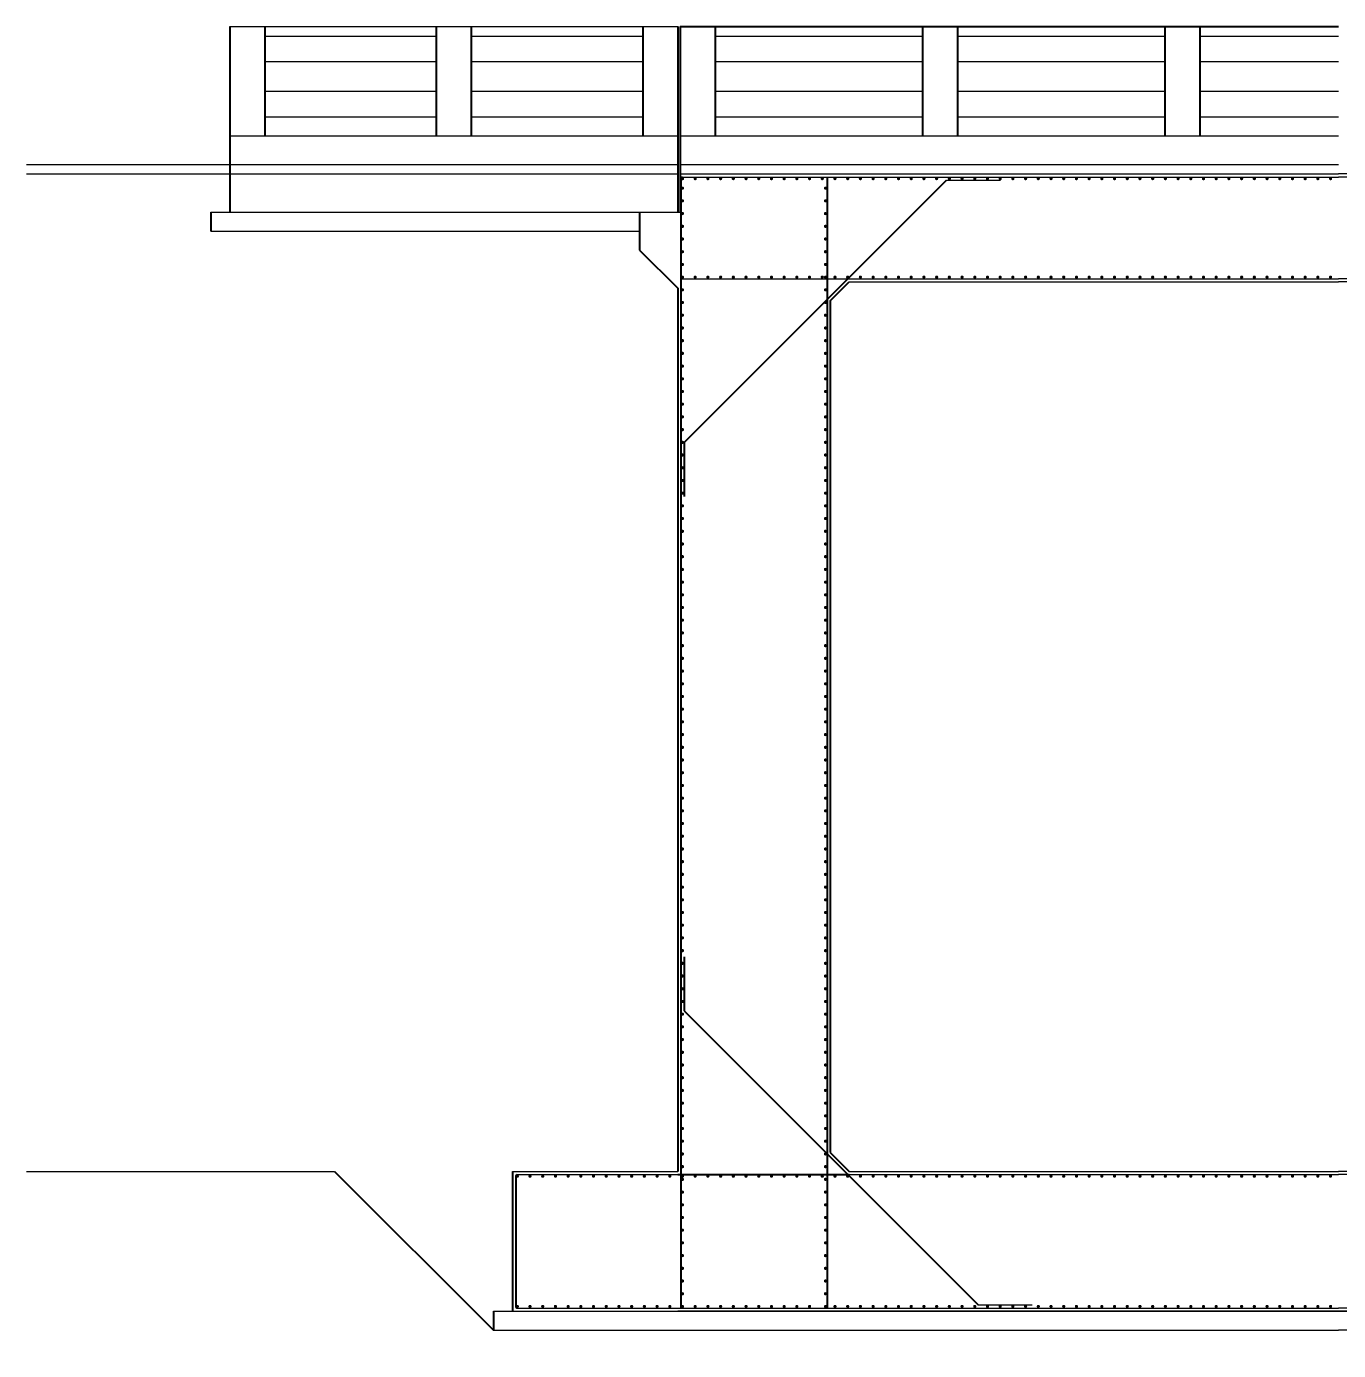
# Model space of a CAD drawing. Header units: millimetres. Extents: x -237855 to 12979, y -14991 to 144223.
# Drawn here: x -33671 to -23346, y 133803 to 144223 of the extents above; entities that cross this region are included whole.
import ezdxf

# ---------------------------------------------------------------- set-up
doc = ezdxf.new("R2010")
doc.units = ezdxf.units.MM
doc.header["$MEASUREMENT"] = 0
doc.layers.add('S TEXT', color=7, linetype='Continuous', lineweight=20)
doc.styles.get("Standard").update_dxf_attribs({"font": 'dutchb.ttf'})
doc.dimstyles.new('ISO-25', dxfattribs={"dimtxt": 1000, "dimasz": 1000, "dimexe": 1.25, "dimexo": 0.625, "dimtad": 0, "dimtxsty": 'Standard', "dimcen": 75, "dimadec": 0, "dimazin": 0, "dimtfac": 1, "dimtmove": 0, "dimatfit": 2, "dimfxl": 0, "dimarcsym": 0})

# ---------------------------------------------------------------- blocks, each defined once
blk = doc.blocks.new('*D19')
at = {"color": 0, "lineweight": -2}
for p, q in [((9154, 134627), (9154, 133162)), ((-29846, 133527), (-29846, 133162)), ((-28846, 133163), (-12128, 133163)), ((8154, 133163), (-8565, 133163))]:
    blk.add_line(p, q, dxfattribs=at)
at = {"color": 0}
for points in [[(-28846, 133330), (-28846, 132996), (-29846, 133163)], [(8154, 133330), (8154, 132996), (9154, 133163)]]:
    blk.add_solid(points, dxfattribs=at)
at = {"layer": 'Defpoints', "color": 0}
for p in [(9154, 134627), (-29846, 133527), (9154, 133163)]:
    blk.add_point(p, dxfattribs=at)
at = {"color": 0, "insert": (-10346, 133163), "char_height": 1000, "attachment_point": 5}
blk.add_mtext('39000', dxfattribs=at)

msp = doc.modelspace()

# ---------------------------------------------------------------- linework, layer by layer
for p, q in [((-32071.35978, 144222.84884), (-32071.35979, 142762.84881)), ((-31796.35978, 144222.84884), (-31796.35979, 143362.84881)), ((-30446.35978, 144222.84883), (-30446.35979, 143362.84881)), ((-30171.35978, 144222.84882), (-30171.35979, 143362.84881)), ((-28821.35978, 144222.84881), (-28821.35979, 143362.84881)), ((-28546.35978, 144222.84881), (-28546.35979, 142762.84881)), ((-28526.35978, 144222.84881), (-28526.35979, 142762.84881)), ((-28526.35978, 144222.84881), (-23346.35978, 144222.84881)), ((-28251.35978, 144222.8488), (-28251.35979, 143362.84881)), ((-26619.35978, 144222.84879), (-26619.35979, 143362.84879)), ((-26344.35978, 144222.84878), (-26344.35979, 143362.84879)), ((-24712.35978, 144222.84877), (-24712.35979, 143362.84877)), ((-24437.35978, 144222.84876), (-24437.35979, 143362.84877)), ((-28521.35979, 143025.34881), (-28521.35988, 134137.84881)), ((-28496.35981, 140948.20415), (-26431.71513, 143012.84881)), ((-27371.35979, 143037.84881), (-27371.35988, 134137.84881)), ((-32221.35979, 142762.84881), (-32221.35979, 142612.84881)), ((-28846.35979, 142762.84881), (-28846.3598, 142462.84881)), ((-28846.3598, 142462.84881), (-28546.3598, 142162.84881)), ((-28546.3598, 142162.84881), (-28546.35987, 135212.84881)), ((-27346.3598, 142062.84881), (-27196.3598, 142212.84881)), ((-27346.3598, 142062.84881), (-27346.35987, 135362.84881)), ((-28496.35981, 140948.20415), (-28496.35982, 140523.94007)), ((-28496.35985, 136901.75753), (-28496.35986, 136477.49347)), ((-28496.35986, 136477.49347), (-26181.71522, 134162.84881)), ((-27346.35987, 135362.84881), (-27196.35987, 135212.84881)), ((-31246.35987, 135212.84881), (-29996.35988, 133962.84881)), ((-29846.35987, 135212.84881), (-29846.35987, 134112.84881)), ((-29821.35987, 135175.34881), (-29821.35988, 134150.34881)), ((-28546.35987, 135187.84881), (-27196.35987, 135187.84881)), ((-29996.35988, 134112.84881), (-29996.35988, 133962.84881))]:
    msp.add_line(p, q)
at = {"const_width": 12.5}
for points in [[(-28515.10988, 142950.34881, 1), (-28502.60988, 142950.34881, 1)], [(-28515.10979, 143025.34881, 1), (-28502.60979, 143025.34881, 1)], [(-28415.10979, 143025.34881, 1), (-28402.60979, 143025.34881, 1)], [(-28315.10979, 143025.34881, 1), (-28302.60979, 143025.34881, 1)], [(-28215.10979, 143025.34881, 1), (-28202.60979, 143025.34881, 1)], [(-28115.10979, 143025.34881, 1), (-28102.60979, 143025.34881, 1)], [(-28015.10979, 143025.34881, 1), (-28002.60979, 143025.34881, 1)], [(-27915.10979, 143025.34881, 1), (-27902.60979, 143025.34881, 1)], [(-27815.10979, 143025.34881, 1), (-27802.60979, 143025.34881, 1)], [(-27715.10979, 143025.34881, 1), (-27702.60979, 143025.34881, 1)], [(-27615.10979, 143025.34881, 1), (-27602.60979, 143025.34881, 1)], [(-27515.10979, 143025.34881, 1), (-27502.60979, 143025.34881, 1)], [(-27415.10979, 143025.34881, 1), (-27402.60979, 143025.34881, 1)], [(-27390.10988, 142950.34881, 1), (-27377.60988, 142950.34881, 1)], [(-27315.10979, 143025.34881, 1), (-27302.60979, 143025.34881, 1)], [(-27215.10979, 143025.34881, 1), (-27202.60979, 143025.34881, 1)], [(-27115.10979, 143025.34881, 1), (-27102.60979, 143025.34881, 1)], [(-27015.10979, 143025.34881, 1), (-27002.60979, 143025.34881, 1)], [(-26915.10979, 143025.34881, 1), (-26902.60979, 143025.34881, 1)], [(-26815.10979, 143025.34881, 1), (-26802.60979, 143025.34881, 1)], [(-26715.10979, 143025.34881, 1), (-26702.60979, 143025.34881, 1)], [(-26615.10979, 143025.34881, 1), (-26602.60979, 143025.34881, 1)], [(-26515.10979, 143025.34881, 1), (-26502.60979, 143025.34881, 1)], [(-26415.10979, 143025.34881, 1), (-26402.60979, 143025.34881, 1)], [(-26315.10979, 143025.34881, 1), (-26302.60979, 143025.34881, 1)], [(-26215.10979, 143025.34881, 1), (-26202.60979, 143025.34881, 1)], [(-26115.10979, 143025.34881, 1), (-26102.60979, 143025.34881, 1)], [(-26015.10979, 143025.34881, 1), (-26002.60979, 143025.34881, 1)], [(-25915.10979, 143025.34881, 1), (-25902.60979, 143025.34881, 1)], [(-25815.10979, 143025.34881, 1), (-25802.60979, 143025.34881, 1)], [(-25715.10979, 143025.34881, 1), (-25702.60979, 143025.34881, 1)], [(-25615.10979, 143025.34881, 1), (-25602.60979, 143025.34881, 1)], [(-25515.10979, 143025.34881, 1), (-25502.60979, 143025.34881, 1)], [(-25415.10979, 143025.34881, 1), (-25402.60979, 143025.34881, 1)], [(-25315.10979, 143025.34881, 1), (-25302.60979, 143025.34881, 1)], [(-25215.10979, 143025.34881, 1), (-25202.60979, 143025.34881, 1)], [(-25115.10979, 143025.34881, 1), (-25102.60979, 143025.34881, 1)], [(-25015.10979, 143025.34881, 1), (-25002.60979, 143025.34881, 1)], [(-24915.10979, 143025.34881, 1), (-24902.60979, 143025.34881, 1)], [(-24815.10979, 143025.34881, 1), (-24802.60979, 143025.34881, 1)], [(-24715.10979, 143025.34881, 1), (-24702.60979, 143025.34881, 1)], [(-24615.10979, 143025.34881, 1), (-24602.60979, 143025.34881, 1)], [(-24515.10979, 143025.34881, 1), (-24502.60979, 143025.34881, 1)], [(-24415.10979, 143025.34881, 1), (-24402.60979, 143025.34881, 1)], [(-24315.10979, 143025.34881, 1), (-24302.60979, 143025.34881, 1)], [(-24215.10979, 143025.34881, 1), (-24202.60979, 143025.34881, 1)], [(-24115.10979, 143025.34881, 1), (-24102.60979, 143025.34881, 1)], [(-24015.10979, 143025.34881, 1), (-24002.60979, 143025.34881, 1)], [(-23915.10979, 143025.34881, 1), (-23902.60979, 143025.34881, 1)], [(-23815.10979, 143025.34881, 1), (-23802.60979, 143025.34881, 1)], [(-23715.10979, 143025.34881, 1), (-23702.60979, 143025.34881, 1)], [(-23615.10979, 143025.34881, 1), (-23602.60979, 143025.34881, 1)], [(-23515.10979, 143025.34881, 1), (-23502.60979, 143025.34881, 1)], [(-23415.10979, 143025.34881, 1), (-23402.60979, 143025.34881, 1)], [(-28515.10988, 142850.34881, 1), (-28502.60988, 142850.34881, 1)], [(-27390.10988, 142850.34881, 1), (-27377.60988, 142850.34881, 1)], [(-28515.10988, 142750.34881, 1), (-28502.60988, 142750.34881, 1)], [(-27390.10988, 142750.34881, 1), (-27377.60988, 142750.34881, 1)], [(-28515.10988, 142650.34881, 1), (-28502.60988, 142650.34881, 1)], [(-27390.10988, 142650.34881, 1), (-27377.60988, 142650.34881, 1)], [(-28515.10988, 142550.34881, 1), (-28502.60988, 142550.34881, 1)], [(-27390.10988, 142550.34881, 1), (-27377.60988, 142550.34881, 1)], [(-28515.10988, 142450.34881, 1), (-28502.60988, 142450.34881, 1)], [(-27390.10988, 142450.34881, 1), (-27377.60988, 142450.34881, 1)], [(-28515.10988, 142350.34881, 1), (-28502.60988, 142350.34881, 1)], [(-27390.10988, 142350.34881, 1), (-27377.60988, 142350.34881, 1)], [(-28515.10988, 142250.34881, 1), (-28502.60988, 142250.34881, 1)], [(-28515.1098, 142250.34881, 1), (-28502.6098, 142250.34881, 1)], [(-28415.10988, 142250.34881, 1), (-28402.60988, 142250.34881, 1)], [(-28315.10988, 142250.34881, 1), (-28302.60988, 142250.34881, 1)], [(-28215.10988, 142250.34881, 1), (-28202.60988, 142250.34881, 1)], [(-28115.10988, 142250.34881, 1), (-28102.60988, 142250.34881, 1)], [(-28015.10988, 142250.34881, 1), (-28002.60988, 142250.34881, 1)], [(-27915.10988, 142250.34881, 1), (-27902.60988, 142250.34881, 1)], [(-27815.10988, 142250.34881, 1), (-27802.60988, 142250.34881, 1)], [(-27715.10988, 142250.34881, 1), (-27702.60988, 142250.34881, 1)], [(-27615.10988, 142250.34881, 1), (-27602.60988, 142250.34881, 1)], [(-27515.10988, 142250.34881, 1), (-27502.60988, 142250.34881, 1)], [(-27415.10988, 142250.34881, 1), (-27402.60988, 142250.34881, 1)], [(-27390.10988, 142250.34881, 1), (-27377.60988, 142250.34881, 1)], [(-27315.10988, 142250.34881, 1), (-27302.60988, 142250.34881, 1)], [(-27215.10988, 142250.34881, 1), (-27202.60988, 142250.34881, 1)], [(-27115.10988, 142250.34881, 1), (-27102.60988, 142250.34881, 1)], [(-27015.10988, 142250.34881, 1), (-27002.60988, 142250.34881, 1)], [(-26915.10988, 142250.34881, 1), (-26902.60988, 142250.34881, 1)], [(-26815.10988, 142250.34881, 1), (-26802.60988, 142250.34881, 1)], [(-26715.10988, 142250.34881, 1), (-26702.60988, 142250.34881, 1)], [(-26615.10988, 142250.34881, 1), (-26602.60988, 142250.34881, 1)], [(-26515.10988, 142250.34881, 1), (-26502.60988, 142250.34881, 1)], [(-26415.10988, 142250.34881, 1), (-26402.60988, 142250.34881, 1)], [(-26315.10988, 142250.34881, 1), (-26302.60988, 142250.34881, 1)], [(-26215.10988, 142250.34881, 1), (-26202.60988, 142250.34881, 1)], [(-26115.10988, 142250.34881, 1), (-26102.60988, 142250.34881, 1)], [(-26015.10988, 142250.34881, 1), (-26002.60988, 142250.34881, 1)], [(-25915.10988, 142250.34881, 1), (-25902.60988, 142250.34881, 1)], [(-25815.10988, 142250.34881, 1), (-25802.60988, 142250.34881, 1)], [(-25715.10988, 142250.34881, 1), (-25702.60988, 142250.34881, 1)], [(-25615.10988, 142250.34881, 1), (-25602.60988, 142250.34881, 1)], [(-25515.10988, 142250.34881, 1), (-25502.60988, 142250.34881, 1)], [(-25415.10988, 142250.34881, 1), (-25402.60988, 142250.34881, 1)], [(-25315.10988, 142250.34881, 1), (-25302.60988, 142250.34881, 1)], [(-25215.10988, 142250.34881, 1), (-25202.60988, 142250.34881, 1)], [(-25115.10988, 142250.34881, 1), (-25102.60988, 142250.34881, 1)], [(-25015.10988, 142250.34881, 1), (-25002.60988, 142250.34881, 1)], [(-24915.10988, 142250.34881, 1), (-24902.60988, 142250.34881, 1)], [(-24815.10988, 142250.34881, 1), (-24802.60988, 142250.34881, 1)], [(-24715.10988, 142250.34881, 1), (-24702.60988, 142250.34881, 1)], [(-24615.10988, 142250.34881, 1), (-24602.60988, 142250.34881, 1)], [(-24515.10988, 142250.34881, 1), (-24502.60988, 142250.34881, 1)], [(-24415.10988, 142250.34881, 1), (-24402.60988, 142250.34881, 1)], [(-24315.10988, 142250.34881, 1), (-24302.60988, 142250.34881, 1)], [(-24215.10988, 142250.34881, 1), (-24202.60988, 142250.34881, 1)], [(-24115.10988, 142250.34881, 1), (-24102.60988, 142250.34881, 1)], [(-24015.10988, 142250.34881, 1), (-24002.60988, 142250.34881, 1)], [(-23915.10988, 142250.34881, 1), (-23902.60988, 142250.34881, 1)], [(-23815.10988, 142250.34881, 1), (-23802.60988, 142250.34881, 1)], [(-23715.10988, 142250.34881, 1), (-23702.60988, 142250.34881, 1)], [(-23615.10988, 142250.34881, 1), (-23602.60988, 142250.34881, 1)], [(-23515.10988, 142250.34881, 1), (-23502.60988, 142250.34881, 1)], [(-23415.10988, 142250.34881, 1), (-23402.60988, 142250.34881, 1)], [(-28515.10988, 142150.34881, 1), (-28502.60988, 142150.34881, 1)], [(-27390.10988, 142150.34881, 1), (-27377.60988, 142150.34881, 1)], [(-28515.10988, 142050.34881, 1), (-28502.60988, 142050.34881, 1)], [(-27390.10988, 142050.34881, 1), (-27377.60988, 142050.34881, 1)], [(-28515.10988, 141950.34881, 1), (-28502.60988, 141950.34881, 1)], [(-27390.10988, 141950.34881, 1), (-27377.60988, 141950.34881, 1)], [(-28515.10988, 141850.34881, 1), (-28502.60988, 141850.34881, 1)], [(-27390.10988, 141850.34881, 1), (-27377.60988, 141850.34881, 1)], [(-28515.10988, 141750.34881, 1), (-28502.60988, 141750.34881, 1)], [(-27390.10988, 141750.34881, 1), (-27377.60988, 141750.34881, 1)], [(-28515.10988, 141650.34881, 1), (-28502.60988, 141650.34881, 1)], [(-27390.10988, 141650.34881, 1), (-27377.60988, 141650.34881, 1)], [(-28515.10988, 141550.34881, 1), (-28502.60988, 141550.34881, 1)], [(-27390.10988, 141550.34881, 1), (-27377.60988, 141550.34881, 1)], [(-28515.10988, 141450.34881, 1), (-28502.60988, 141450.34881, 1)], [(-27390.10988, 141450.34881, 1), (-27377.60988, 141450.34881, 1)], [(-28515.10988, 141350.34881, 1), (-28502.60988, 141350.34881, 1)], [(-27390.10988, 141350.34881, 1), (-27377.60988, 141350.34881, 1)], [(-28515.10988, 141250.34881, 1), (-28502.60988, 141250.34881, 1)], [(-27390.10988, 141250.34881, 1), (-27377.60988, 141250.34881, 1)], [(-28515.10988, 141150.34881, 1), (-28502.60988, 141150.34881, 1)], [(-27390.10988, 141150.34881, 1), (-27377.60988, 141150.34881, 1)], [(-28515.10988, 141050.34881, 1), (-28502.60988, 141050.34881, 1)], [(-27390.10988, 141050.34881, 1), (-27377.60988, 141050.34881, 1)], [(-28515.10988, 140950.34881, 1), (-28502.60988, 140950.34881, 1)], [(-27390.10988, 140950.34881, 1), (-27377.60988, 140950.34881, 1)], [(-28515.10988, 140850.34881, 1), (-28502.60988, 140850.34881, 1)], [(-27390.10988, 140850.34881, 1), (-27377.60988, 140850.34881, 1)], [(-28515.10988, 140750.34881, 1), (-28502.60988, 140750.34881, 1)], [(-28515.10988, 140650.34881, 1), (-28502.60988, 140650.34881, 1)], [(-27390.10988, 140750.34881, 1), (-27377.60988, 140750.34881, 1)], [(-27390.10988, 140650.34881, 1), (-27377.60988, 140650.34881, 1)], [(-28515.10988, 140550.34881, 1), (-28502.60988, 140550.34881, 1)], [(-27390.10988, 140550.34881, 1), (-27377.60988, 140550.34881, 1)], [(-28515.10988, 140450.34881, 1), (-28502.60988, 140450.34881, 1)], [(-27390.10988, 140450.34881, 1), (-27377.60988, 140450.34881, 1)], [(-28515.10988, 140350.34881, 1), (-28502.60988, 140350.34881, 1)], [(-27390.10988, 140350.34881, 1), (-27377.60988, 140350.34881, 1)], [(-28515.10988, 140250.34881, 1), (-28502.60988, 140250.34881, 1)], [(-27390.10988, 140250.34881, 1), (-27377.60988, 140250.34881, 1)], [(-28515.10988, 140150.34881, 1), (-28502.60988, 140150.34881, 1)], [(-27390.10988, 140150.34881, 1), (-27377.60988, 140150.34881, 1)], [(-28515.10988, 140050.34881, 1), (-28502.60988, 140050.34881, 1)], [(-27390.10988, 140050.34881, 1), (-27377.60988, 140050.34881, 1)], [(-28515.10988, 139950.34881, 1), (-28502.60988, 139950.34881, 1)], [(-27390.10988, 139950.34881, 1), (-27377.60988, 139950.34881, 1)], [(-28515.10988, 139850.34881, 1), (-28502.60988, 139850.34881, 1)], [(-27390.10988, 139850.34881, 1), (-27377.60988, 139850.34881, 1)], [(-28515.10988, 139750.34881, 1), (-28502.60988, 139750.34881, 1)], [(-27390.10988, 139750.34881, 1), (-27377.60988, 139750.34881, 1)], [(-28515.10988, 139650.34881, 1), (-28502.60988, 139650.34881, 1)], [(-27390.10988, 139650.34881, 1), (-27377.60988, 139650.34881, 1)], [(-28515.10988, 139550.34881, 1), (-28502.60988, 139550.34881, 1)], [(-27390.10988, 139550.34881, 1), (-27377.60988, 139550.34881, 1)], [(-28515.10988, 139450.34881, 1), (-28502.60988, 139450.34881, 1)], [(-27390.10988, 139450.34881, 1), (-27377.60988, 139450.34881, 1)], [(-28515.10988, 139350.34881, 1), (-28502.60988, 139350.34881, 1)], [(-27390.10988, 139350.34881, 1), (-27377.60988, 139350.34881, 1)], [(-28515.10988, 139250.34881, 1), (-28502.60988, 139250.34881, 1)], [(-27390.10988, 139250.34881, 1), (-27377.60988, 139250.34881, 1)], [(-28515.10988, 139150.34881, 1), (-28502.60988, 139150.34881, 1)], [(-27390.10988, 139150.34881, 1), (-27377.60988, 139150.34881, 1)], [(-28515.10988, 139050.34881, 1), (-28502.60988, 139050.34881, 1)], [(-27390.10988, 139050.34881, 1), (-27377.60988, 139050.34881, 1)], [(-28515.10988, 138950.34881, 1), (-28502.60988, 138950.34881, 1)], [(-27390.10988, 138950.34881, 1), (-27377.60988, 138950.34881, 1)], [(-28515.10988, 138850.34881, 1), (-28502.60988, 138850.34881, 1)], [(-27390.10988, 138850.34881, 1), (-27377.60988, 138850.34881, 1)], [(-28515.10988, 138750.34881, 1), (-28502.60988, 138750.34881, 1)], [(-27390.10988, 138750.34881, 1), (-27377.60988, 138750.34881, 1)], [(-28515.10988, 138650.34881, 1), (-28502.60988, 138650.34881, 1)], [(-27390.10988, 138650.34881, 1), (-27377.60988, 138650.34881, 1)], [(-28515.10988, 138550.34881, 1), (-28502.60988, 138550.34881, 1)], [(-27390.10988, 138550.34881, 1), (-27377.60988, 138550.34881, 1)], [(-28515.10988, 138450.34881, 1), (-28502.60988, 138450.34881, 1)], [(-27390.10988, 138450.34881, 1), (-27377.60988, 138450.34881, 1)], [(-28515.10988, 138350.34881, 1), (-28502.60988, 138350.34881, 1)], [(-27390.10988, 138350.34881, 1), (-27377.60988, 138350.34881, 1)], [(-28515.10988, 138250.34881, 1), (-28502.60988, 138250.34881, 1)], [(-28515.10988, 138150.34881, 1), (-28502.60988, 138150.34881, 1)], [(-27390.10988, 138250.34881, 1), (-27377.60988, 138250.34881, 1)], [(-27390.10988, 138150.34881, 1), (-27377.60988, 138150.34881, 1)], [(-28515.10988, 138050.34881, 1), (-28502.60988, 138050.34881, 1)], [(-27390.10988, 138050.34881, 1), (-27377.60988, 138050.34881, 1)], [(-28515.10988, 137950.34881, 1), (-28502.60988, 137950.34881, 1)], [(-27390.10988, 137950.34881, 1), (-27377.60988, 137950.34881, 1)], [(-28515.10988, 137850.34881, 1), (-28502.60988, 137850.34881, 1)], [(-27390.10988, 137850.34881, 1), (-27377.60988, 137850.34881, 1)], [(-28515.10988, 137750.34881, 1), (-28502.60988, 137750.34881, 1)], [(-27390.10988, 137750.34881, 1), (-27377.60988, 137750.34881, 1)], [(-28515.10988, 137650.34881, 1), (-28502.60988, 137650.34881, 1)], [(-27390.10988, 137650.34881, 1), (-27377.60988, 137650.34881, 1)], [(-28515.10988, 137550.34881, 1), (-28502.60988, 137550.34881, 1)], [(-27390.10988, 137550.34881, 1), (-27377.60988, 137550.34881, 1)], [(-28515.10988, 137450.34881, 1), (-28502.60988, 137450.34881, 1)], [(-27390.10988, 137450.34881, 1), (-27377.60988, 137450.34881, 1)], [(-28515.10988, 137350.34881, 1), (-28502.60988, 137350.34881, 1)], [(-27390.10988, 137350.34881, 1), (-27377.60988, 137350.34881, 1)], [(-28515.10988, 137250.34881, 1), (-28502.60988, 137250.34881, 1)], [(-27390.10988, 137250.34881, 1), (-27377.60988, 137250.34881, 1)], [(-28515.10988, 137150.34881, 1), (-28502.60988, 137150.34881, 1)], [(-27390.10988, 137150.34881, 1), (-27377.60988, 137150.34881, 1)], [(-28515.10988, 137050.34881, 1), (-28502.60988, 137050.34881, 1)], [(-27390.10988, 137050.34881, 1), (-27377.60988, 137050.34881, 1)], [(-28515.10988, 136950.34881, 1), (-28502.60988, 136950.34881, 1)], [(-27390.10988, 136950.34881, 1), (-27377.60988, 136950.34881, 1)], [(-28515.10988, 136850.34881, 1), (-28502.60988, 136850.34881, 1)], [(-27390.10988, 136850.34881, 1), (-27377.60988, 136850.34881, 1)], [(-28515.10988, 136750.34881, 1), (-28502.60988, 136750.34881, 1)], [(-27390.10988, 136750.34881, 1), (-27377.60988, 136750.34881, 1)], [(-28515.10988, 136650.34881, 1), (-28502.60988, 136650.34881, 1)], [(-27390.10988, 136650.34881, 1), (-27377.60988, 136650.34881, 1)], [(-28515.10988, 136550.34881, 1), (-28502.60988, 136550.34881, 1)], [(-27390.10988, 136550.34881, 1), (-27377.60988, 136550.34881, 1)], [(-28515.10988, 136450.34881, 1), (-28502.60988, 136450.34881, 1)], [(-27390.10988, 136450.34881, 1), (-27377.60988, 136450.34881, 1)], [(-28515.10988, 136350.34881, 1), (-28502.60988, 136350.34881, 1)], [(-27390.10988, 136350.34881, 1), (-27377.60988, 136350.34881, 1)], [(-28515.10988, 136250.34881, 1), (-28502.60988, 136250.34881, 1)], [(-27390.10988, 136250.34881, 1), (-27377.60988, 136250.34881, 1)], [(-28515.10988, 136150.34881, 1), (-28502.60988, 136150.34881, 1)], [(-27390.10988, 136150.34881, 1), (-27377.60988, 136150.34881, 1)], [(-28515.10988, 136050.34881, 1), (-28502.60988, 136050.34881, 1)], [(-27390.10988, 136050.34881, 1), (-27377.60988, 136050.34881, 1)], [(-28515.10988, 135950.34881, 1), (-28502.60988, 135950.34881, 1)], [(-27390.10988, 135950.34881, 1), (-27377.60988, 135950.34881, 1)], [(-28515.10988, 135850.34881, 1), (-28502.60988, 135850.34881, 1)], [(-27390.10988, 135850.34881, 1), (-27377.60988, 135850.34881, 1)], [(-28515.10988, 135750.34881, 1), (-28502.60988, 135750.34881, 1)], [(-28515.10988, 135650.34881, 1), (-28502.60988, 135650.34881, 1)], [(-27390.10988, 135750.34881, 1), (-27377.60988, 135750.34881, 1)], [(-27390.10988, 135650.34881, 1), (-27377.60988, 135650.34881, 1)], [(-28515.10988, 135550.34881, 1), (-28502.60988, 135550.34881, 1)], [(-27390.10988, 135550.34881, 1), (-27377.60988, 135550.34881, 1)], [(-28515.10988, 135450.34881, 1), (-28502.60988, 135450.34881, 1)], [(-27390.10988, 135450.34881, 1), (-27377.60988, 135450.34881, 1)], [(-28515.10988, 135350.34881, 1), (-28502.60988, 135350.34881, 1)], [(-27390.10988, 135350.34881, 1), (-27377.60988, 135350.34881, 1)], [(-28515.10988, 135250.34881, 1), (-28502.60988, 135250.34881, 1)], [(-27390.10988, 135250.34881, 1), (-27377.60988, 135250.34881, 1)], [(-29815.10987, 135175.34881, 1), (-29802.60987, 135175.34881, 1)], [(-29715.10987, 135175.34881, 1), (-29702.60987, 135175.34881, 1)], [(-29615.10987, 135175.34881, 1), (-29602.60987, 135175.34881, 1)], [(-29515.10987, 135175.34881, 1), (-29502.60987, 135175.34881, 1)], [(-29415.10987, 135175.34881, 1), (-29402.60987, 135175.34881, 1)], [(-29315.10987, 135175.34881, 1), (-29302.60987, 135175.34881, 1)], [(-29215.10987, 135175.34881, 1), (-29202.60987, 135175.34881, 1)], [(-29115.10987, 135175.34881, 1), (-29102.60987, 135175.34881, 1)], [(-29015.10987, 135175.34881, 1), (-29002.60987, 135175.34881, 1)], [(-28915.10987, 135175.34881, 1), (-28902.60987, 135175.34881, 1)], [(-28815.10987, 135175.34881, 1), (-28802.60987, 135175.34881, 1)], [(-28715.10987, 135175.34881, 1), (-28702.60987, 135175.34881, 1)], [(-28615.10987, 135175.34881, 1), (-28602.60987, 135175.34881, 1)], [(-28515.10988, 135150.34881, 1), (-28502.60988, 135150.34881, 1)], [(-28515.10987, 135175.34881, 1), (-28502.60987, 135175.34881, 1)], [(-28415.10987, 135175.34881, 1), (-28402.60987, 135175.34881, 1)], [(-28315.10987, 135175.34881, 1), (-28302.60987, 135175.34881, 1)], [(-28215.10987, 135175.34881, 1), (-28202.60987, 135175.34881, 1)], [(-28115.10987, 135175.34881, 1), (-28102.60987, 135175.34881, 1)], [(-28015.10987, 135175.34881, 1), (-28002.60987, 135175.34881, 1)], [(-27915.10987, 135175.34881, 1), (-27902.60987, 135175.34881, 1)], [(-27815.10987, 135175.34881, 1), (-27802.60987, 135175.34881, 1)], [(-27715.10987, 135175.34881, 1), (-27702.60987, 135175.34881, 1)], [(-27615.10987, 135175.34881, 1), (-27602.60987, 135175.34881, 1)], [(-27515.10987, 135175.34881, 1), (-27502.60987, 135175.34881, 1)], [(-27415.10987, 135175.34881, 1), (-27402.60987, 135175.34881, 1)], [(-27390.10988, 135150.34881, 1), (-27377.60988, 135150.34881, 1)], [(-27315.10987, 135175.34881, 1), (-27302.60987, 135175.34881, 1)], [(-27215.10987, 135175.34881, 1), (-27202.60987, 135175.34881, 1)], [(-27115.10987, 135175.34881, 1), (-27102.60987, 135175.34881, 1)], [(-27015.10987, 135175.34881, 1), (-27002.60987, 135175.34881, 1)], [(-26915.10987, 135175.34881, 1), (-26902.60987, 135175.34881, 1)], [(-26815.10987, 135175.34881, 1), (-26802.60987, 135175.34881, 1)], [(-26715.10987, 135175.34881, 1), (-26702.60987, 135175.34881, 1)], [(-26615.10987, 135175.34881, 1), (-26602.60987, 135175.34881, 1)], [(-26515.10987, 135175.34881, 1), (-26502.60987, 135175.34881, 1)], [(-26415.10987, 135175.34881, 1), (-26402.60987, 135175.34881, 1)], [(-26315.10987, 135175.34881, 1), (-26302.60987, 135175.34881, 1)], [(-26215.10987, 135175.34881, 1), (-26202.60987, 135175.34881, 1)], [(-26115.10987, 135175.34881, 1), (-26102.60987, 135175.34881, 1)], [(-26015.10987, 135175.34881, 1), (-26002.60987, 135175.34881, 1)], [(-25915.10987, 135175.34881, 1), (-25902.60987, 135175.34881, 1)], [(-25815.10987, 135175.34881, 1), (-25802.60987, 135175.34881, 1)], [(-25715.10987, 135175.34881, 1), (-25702.60987, 135175.34881, 1)], [(-25615.10987, 135175.34881, 1), (-25602.60987, 135175.34881, 1)], [(-25515.10987, 135175.34881, 1), (-25502.60987, 135175.34881, 1)], [(-25415.10987, 135175.34881, 1), (-25402.60987, 135175.34881, 1)], [(-25315.10987, 135175.34881, 1), (-25302.60987, 135175.34881, 1)], [(-25215.10987, 135175.34881, 1), (-25202.60987, 135175.34881, 1)], [(-25115.10987, 135175.34881, 1), (-25102.60987, 135175.34881, 1)], [(-25015.10987, 135175.34881, 1), (-25002.60987, 135175.34881, 1)], [(-24915.10987, 135175.34881, 1), (-24902.60987, 135175.34881, 1)], [(-24815.10987, 135175.34881, 1), (-24802.60987, 135175.34881, 1)], [(-24715.10987, 135175.34881, 1), (-24702.60987, 135175.34881, 1)], [(-24615.10987, 135175.34881, 1), (-24602.60987, 135175.34881, 1)], [(-24515.10987, 135175.34881, 1), (-24502.60987, 135175.34881, 1)], [(-24415.10987, 135175.34881, 1), (-24402.60987, 135175.34881, 1)], [(-24315.10987, 135175.34881, 1), (-24302.60987, 135175.34881, 1)], [(-24215.10987, 135175.34881, 1), (-24202.60987, 135175.34881, 1)], [(-24115.10987, 135175.34881, 1), (-24102.60987, 135175.34881, 1)], [(-24015.10987, 135175.34881, 1), (-24002.60987, 135175.34881, 1)], [(-23915.10987, 135175.34881, 1), (-23902.60987, 135175.34881, 1)], [(-23815.10987, 135175.34881, 1), (-23802.60987, 135175.34881, 1)], [(-23715.10987, 135175.34881, 1), (-23702.60987, 135175.34881, 1)], [(-23615.10987, 135175.34881, 1), (-23602.60987, 135175.34881, 1)], [(-23515.10987, 135175.34881, 1), (-23502.60987, 135175.34881, 1)], [(-23415.10987, 135175.34881, 1), (-23402.60987, 135175.34881, 1)], [(-28515.10988, 135050.34881, 1), (-28502.60988, 135050.34881, 1)], [(-27390.10988, 135050.34881, 1), (-27377.60988, 135050.34881, 1)], [(-28515.10988, 134950.34881, 1), (-28502.60988, 134950.34881, 1)], [(-27390.10988, 134950.34881, 1), (-27377.60988, 134950.34881, 1)], [(-28515.10988, 134850.34881, 1), (-28502.60988, 134850.34881, 1)], [(-27390.10988, 134850.34881, 1), (-27377.60988, 134850.34881, 1)], [(-28515.10988, 134750.34881, 1), (-28502.60988, 134750.34881, 1)], [(-27390.10988, 134750.34881, 1), (-27377.60988, 134750.34881, 1)], [(-28515.10988, 134650.34881, 1), (-28502.60988, 134650.34881, 1)], [(-27390.10988, 134650.34881, 1), (-27377.60988, 134650.34881, 1)], [(-28515.10988, 134550.34881, 1), (-28502.60988, 134550.34881, 1)], [(-27390.10988, 134550.34881, 1), (-27377.60988, 134550.34881, 1)], [(-28515.10988, 134450.34881, 1), (-28502.60988, 134450.34881, 1)], [(-27390.10988, 134450.34881, 1), (-27377.60988, 134450.34881, 1)], [(-28515.10988, 134350.34881, 1), (-28502.60988, 134350.34881, 1)], [(-27390.10988, 134350.34881, 1), (-27377.60988, 134350.34881, 1)], [(-28515.10988, 134250.34881, 1), (-28502.60988, 134250.34881, 1)], [(-27390.10988, 134250.34881, 1), (-27377.60988, 134250.34881, 1)], [(-29815.10988, 134150.34881, 1), (-29802.60988, 134150.34881, 1)], [(-29715.10988, 134150.34881, 1), (-29702.60988, 134150.34881, 1)], [(-29615.10988, 134150.34881, 1), (-29602.60988, 134150.34881, 1)], [(-29515.10988, 134150.34881, 1), (-29502.60988, 134150.34881, 1)], [(-29415.10988, 134150.34881, 1), (-29402.60988, 134150.34881, 1)], [(-29315.10988, 134150.34881, 1), (-29302.60988, 134150.34881, 1)], [(-29215.10988, 134150.34881, 1), (-29202.60988, 134150.34881, 1)], [(-29115.10988, 134150.34881, 1), (-29102.60988, 134150.34881, 1)], [(-29015.10988, 134150.34881, 1), (-29002.60988, 134150.34881, 1)], [(-28915.10988, 134150.34881, 1), (-28902.60988, 134150.34881, 1)], [(-28815.10988, 134150.34881, 1), (-28802.60988, 134150.34881, 1)], [(-28715.10988, 134150.34881, 1), (-28702.60988, 134150.34881, 1)], [(-28615.10988, 134150.34881, 1), (-28602.60988, 134150.34881, 1)], [(-28515.10988, 134150.34881, 1), (-28502.60988, 134150.34881, 1)], [(-28515.10988, 134150.34881, 1), (-28502.60988, 134150.34881, 1)], [(-28415.10988, 134150.34881, 1), (-28402.60988, 134150.34881, 1)], [(-28315.10988, 134150.34881, 1), (-28302.60988, 134150.34881, 1)], [(-28215.10988, 134150.34881, 1), (-28202.60988, 134150.34881, 1)], [(-28115.10988, 134150.34881, 1), (-28102.60988, 134150.34881, 1)], [(-28015.10988, 134150.34881, 1), (-28002.60988, 134150.34881, 1)], [(-27915.10988, 134150.34881, 1), (-27902.60988, 134150.34881, 1)], [(-27815.10988, 134150.34881, 1), (-27802.60988, 134150.34881, 1)], [(-27715.10988, 134150.34881, 1), (-27702.60988, 134150.34881, 1)], [(-27615.10988, 134150.34881, 1), (-27602.60988, 134150.34881, 1)], [(-27515.10988, 134150.34881, 1), (-27502.60988, 134150.34881, 1)], [(-27390.10988, 134150.34881, 1), (-27377.60988, 134150.34881, 1)], [(-27315.10988, 134150.34881, 1), (-27302.60988, 134150.34881, 1)], [(-27215.10988, 134150.34881, 1), (-27202.60988, 134150.34881, 1)], [(-27115.10988, 134150.34881, 1), (-27102.60988, 134150.34881, 1)], [(-27015.10988, 134150.34881, 1), (-27002.60988, 134150.34881, 1)], [(-26915.10988, 134150.34881, 1), (-26902.60988, 134150.34881, 1)], [(-26815.10988, 134150.34881, 1), (-26802.60988, 134150.34881, 1)], [(-26715.10988, 134150.34881, 1), (-26702.60988, 134150.34881, 1)], [(-26615.10988, 134150.34881, 1), (-26602.60988, 134150.34881, 1)], [(-26515.10988, 134150.34881, 1), (-26502.60988, 134150.34881, 1)], [(-26415.10988, 134150.34881, 1), (-26402.60988, 134150.34881, 1)], [(-26315.10988, 134150.34881, 1), (-26302.60988, 134150.34881, 1)], [(-26215.10988, 134150.34881, 1), (-26202.60988, 134150.34881, 1)], [(-26115.10988, 134150.34881, 1), (-26102.60988, 134150.34881, 1)], [(-26015.10988, 134150.34881, 1), (-26002.60988, 134150.34881, 1)], [(-25915.10988, 134150.34881, 1), (-25902.60988, 134150.34881, 1)], [(-25815.10988, 134150.34881, 1), (-25802.60988, 134150.34881, 1)], [(-25715.10988, 134150.34881, 1), (-25702.60988, 134150.34881, 1)], [(-25615.10988, 134150.34881, 1), (-25602.60988, 134150.34881, 1)], [(-25515.10988, 134150.34881, 1), (-25502.60988, 134150.34881, 1)], [(-25415.10988, 134150.34881, 1), (-25402.60988, 134150.34881, 1)], [(-25315.10988, 134150.34881, 1), (-25302.60988, 134150.34881, 1)], [(-25215.10988, 134150.34881, 1), (-25202.60988, 134150.34881, 1)], [(-25115.10988, 134150.34881, 1), (-25102.60988, 134150.34881, 1)], [(-25015.10988, 134150.34881, 1), (-25002.60988, 134150.34881, 1)], [(-24915.10988, 134150.34881, 1), (-24902.60988, 134150.34881, 1)], [(-24815.10988, 134150.34881, 1), (-24802.60988, 134150.34881, 1)], [(-24715.10988, 134150.34881, 1), (-24702.60988, 134150.34881, 1)], [(-24615.10988, 134150.34881, 1), (-24602.60988, 134150.34881, 1)], [(-24515.10988, 134150.34881, 1), (-24502.60988, 134150.34881, 1)], [(-24415.10988, 134150.34881, 1), (-24402.60988, 134150.34881, 1)], [(-24315.10988, 134150.34881, 1), (-24302.60988, 134150.34881, 1)], [(-24215.10988, 134150.34881, 1), (-24202.60988, 134150.34881, 1)], [(-24115.10988, 134150.34881, 1), (-24102.60988, 134150.34881, 1)], [(-24015.10988, 134150.34881, 1), (-24002.60988, 134150.34881, 1)], [(-23915.10988, 134150.34881, 1), (-23902.60988, 134150.34881, 1)], [(-23815.10988, 134150.34881, 1), (-23802.60988, 134150.34881, 1)], [(-23715.10988, 134150.34881, 1), (-23702.60988, 134150.34881, 1)], [(-23615.10988, 134150.34881, 1), (-23602.60988, 134150.34881, 1)], [(-23515.10988, 134150.34881, 1), (-23502.60988, 134150.34881, 1)], [(-23415.10988, 134150.34881, 1), (-23402.60988, 134150.34881, 1)]]:
    msp.add_lwpolyline(points, format="xyb", close=True, dxfattribs=at)
for centre, start, end in [((-28508.85979, 143025.34881), 90, 179.999999418), ((-29808.85987, 135175.34881), 90, 179.999999418), ((-29808.85988, 134150.34881), 179.999999418, 270)]:
    msp.add_arc(centre, 12.5, start, end)
at = {"layer": 'S TEXT'}
for p, q in [((-32071.35978, 144222.84881), (-28546.35978, 144222.84881)), ((-31796.35978, 144147.84881), (-30446.35978, 144147.84881)), ((-30171.35978, 144147.84881), (-28821.35978, 144147.84881)), ((-28251.35978, 144147.84881), (-26619.35978, 144147.84881)), ((-26344.35978, 144147.84881), (-24712.35978, 144147.84881)), ((-24437.35978, 144147.84881), (-23346.35979, 144147.84881)), ((-31796.35978, 143947.84881), (-30446.35978, 143947.84881)), ((-30171.35978, 143947.84881), (-28821.35978, 143947.84881)), ((-28251.35978, 143947.84881), (-26619.35978, 143947.84881)), ((-26344.35978, 143947.84881), (-24712.35978, 143947.84881)), ((-24437.35978, 143947.84881), (-23346.35979, 143947.84881)), ((-31796.35978, 143712.84881), (-30446.35978, 143712.84881)), ((-30171.35978, 143712.84881), (-28821.35978, 143712.84881)), ((-28251.35978, 143712.84881), (-26619.35978, 143712.84881)), ((-26344.35978, 143712.84881), (-24712.35978, 143712.84881)), ((-24437.35978, 143712.84881), (-23346.35979, 143712.84881)), ((-31796.35979, 143512.84881), (-30446.35979, 143512.84881)), ((-30171.35979, 143512.84881), (-28821.35979, 143512.84881)), ((-28251.35979, 143512.84881), (-26619.35979, 143512.84881)), ((-26344.35979, 143512.84881), (-24712.35979, 143512.84881)), ((-24437.35979, 143512.84881), (-23346.35979, 143512.84881)), ((-32071.35979, 143362.84881), (-28546.35979, 143362.84881)), ((-28526.35979, 143362.84881), (-23346.35979, 143362.84881)), ((-33671.35979, 143137.84881), (-28546.35979, 143137.84881)), ((-33671.35979, 143062.84881), (-28546.35979, 143062.84881)), ((-28526.35979, 143137.84881), (-23346.35979, 143137.84881)), ((-28526.35979, 143062.84881), (-23346.35979, 143062.84881)), ((-18166.35979, 143062.8487), (-23346.35979, 143062.84881)), ((-28508.85979, 143037.84881), (-23346.35979, 143037.84881)), ((-26431.71513, 143012.84881), (-26007.45106, 143012.84881)), ((-18183.85979, 143037.8487), (-23346.35979, 143037.84881)), ((-32221.35979, 142762.84881), (-28526.35979, 142762.84881)), ((-32221.35979, 142612.84881), (-28846.35979, 142612.84881)), ((-28521.3598, 142237.84881), (-23346.3598, 142237.84881)), ((-18171.3598, 142237.8487), (-23346.3598, 142237.84881)), ((-27196.3598, 142212.84881), (-23346.3598, 142212.84881)), ((-19496.3598, 142212.84873), (-23346.3598, 142212.84881)), ((-33671.35987, 135212.84881), (-31246.35987, 135212.84881)), ((-29846.35987, 135212.84881), (-28546.35987, 135212.84881)), ((-29808.85987, 135187.84881), (-28546.35987, 135187.84881)), ((-27196.35987, 135212.84881), (-23346.35987, 135212.84881)), ((-27196.35987, 135187.84881), (-23346.35987, 135187.84881)), ((-19496.35987, 135212.84873), (-23346.35987, 135212.84881)), ((-19496.35987, 135187.84873), (-23346.35987, 135187.84881)), ((-29996.35988, 134112.84881), (-23346.35988, 134112.84881)), ((-29808.85988, 134137.84881), (-23346.35988, 134137.84881)), ((-23346.35988, 134112.84891), (-28546.35992, 134112.84902)), ((-26181.71522, 134162.84881), (-25757.45115, 134162.84881)), ((-16883.85988, 134137.84867), (-23346.35988, 134137.84881)), ((-23346.35988, 134112.84891), (-18146.35985, 134112.84891)), ((-16696.35988, 134112.84867), (-23346.35988, 134112.84881)), ((-29996.35988, 133962.84881), (-23346.35988, 133962.84881)), ((-16696.35988, 133962.84867), (-23346.35988, 133962.84881))]:
    msp.add_line(p, q, dxfattribs=at)

# ---------------------------------------------------------------- dimensions: what is measured, and where the dimension line sits
dim = msp.add_linear_dim(base=(9153.64013, 133162.99816), p1=(-29846.35987, 133527.19429), p2=(9153.64013, 134627.19389), dimstyle='ISO-25')
dim.commit()
dim.dimension.update_dxf_attribs({"geometry": '*D19', "text_midpoint": (-10346.35987, 133162.99816)})

doc.saveas('drawing.dxf')
